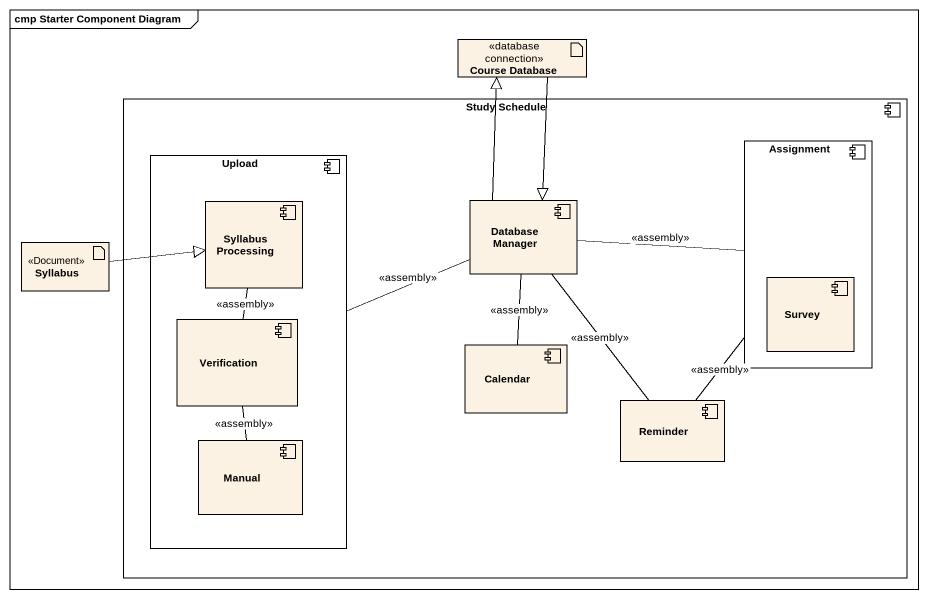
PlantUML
@startuml
mainframe cmp Starter Component Diagram
artifact "Course Database" as Course_Database <<database connection>>
component "Study Schedule" as Study_Schedule {
  component Upload {
    component "Syllabus Processing" as Syllabus_Processing
    component Verification
    component Manual
  }
  component Assignment {
    component Survey
  }
  component "Database Manager" as Database_Manager
  component Calendar
  component Reminder
}
artifact Syllabus <<Document>>
Course_Database --|> Database_Manager
Assignment -left- Database_Manager : <<assembly>>
Database_Manager -up-|> Course_Database
Database_Manager -left- Upload : <<assembly>>
Database_Manager -- Reminder : <<assembly>>
Syllabus -right-|> Syllabus_Processing
Verification -up- Syllabus_Processing : <<assembly>>
Verification -- Manual : <<assembly>>
Calendar -up- Database_Manager : <<assembly>>
Reminder -up- Assignment : <<assembly>>
@enduml
